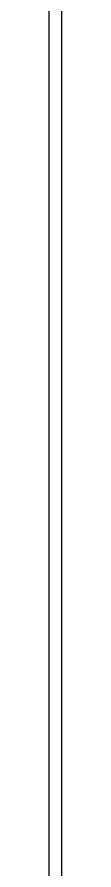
# Model space of a CAD drawing. Header units: millimetres. Extents: x -201 to 3037, y -406 to 3230.
# Drawn here: x 3007 to 3010, y 225.1 to 428.4 of the extents above; entities that cross this region are included whole.
import ezdxf

# ---------------------------------------------------------------- set-up
doc = ezdxf.new("R2010")
doc.units = ezdxf.units.MM
doc.layers.add('HIDDEN', color=8, linetype='Continuous')
doc.layers.add('VISIBLE', color=7, linetype='Continuous')

msp = doc.modelspace()

# ---------------------------------------------------------------- linework, layer by layer
at = {"layer": 'HIDDEN'}
for points in [[(3007, 80), (3007, 880)], [(3007, 90), (3007, 870)], [(3007, 90), (3007, 870)], [(3010, 90), (3010, 870)]]:
    msp.add_lwpolyline(points, dxfattribs=at)
at = {"layer": 'VISIBLE'}
for points in [[(3007, 80), (3007, 880)], [(3010, 90), (3010, 870)]]:
    msp.add_lwpolyline(points, dxfattribs=at)

doc.saveas('drawing.dxf')
